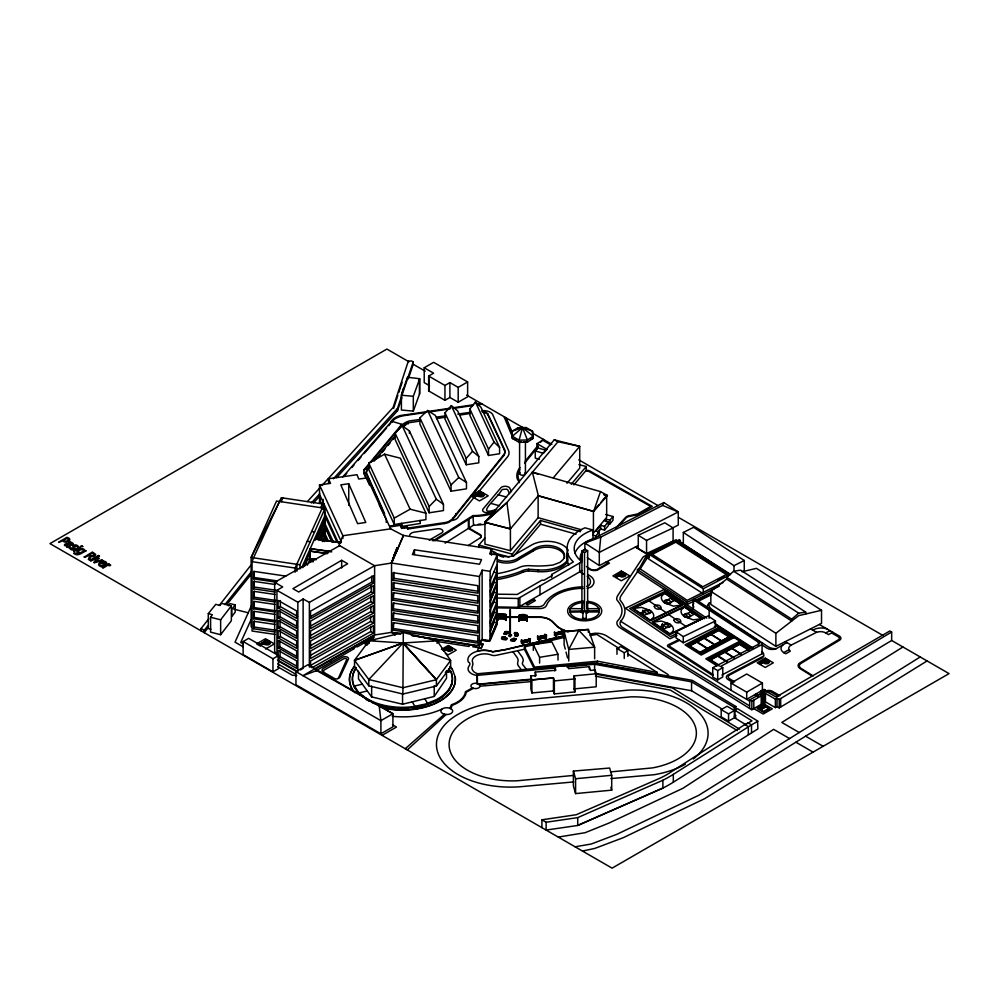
<?xml version="1.0" encoding="UTF-8"?>
<svg xmlns="http://www.w3.org/2000/svg" width="999" height="999" viewBox="0 0 999 999"><rect width="100%" height="100%" fill="white"/><g stroke="black" fill="none" stroke-linecap="round" stroke-linejoin="round"><path stroke-width="1.5" d="M567.519 560.189L567.357 552.197A58.029 33.504 0 0 1 567.857 543.394L569.043 540.496A44.505 25.699 0 0 1 584.977 527.809L592.969 530.044L592.969 538.898A36.913 21.304 0 0 0 574.937 553.259M403.309 632.517L402.909 694.043L436.401 686.013L450.624 666.857L450.624 660.464L437.112 640.809L403.309 632.517L369.068 640.784L354.52 660.239L354.52 666.633L368.818 685.826L402.909 694.043M498.351 614.36L505.756 614.522L498.376 614.11L497.814 618.593L506.043 617.956M497.702 617.906L506.081 617.682L505.931 620.404L505.731 614.497L498.364 614.273M527.11 618.181L527.135 619.368L518.831 619.03L519.043 616.67L519.293 619.08M498.526 616.258L498.538 614.572M498.713 616.271L498.726 614.572M499.163 616.283L499.175 614.622M499.363 616.296L499.375 614.635M500.024 614.622L499.999 616.321M500.474 614.635L500.449 616.333M500.649 616.346L500.661 614.647M501.098 616.358L501.111 614.66M501.286 616.371L501.311 614.672M501.748 616.383L501.76 614.685M501.935 616.395L501.948 614.697M502.385 616.408L502.397 614.722M502.572 616.42L502.597 614.722M503.034 616.433L503.046 614.747M503.221 616.445L503.034 614.772M503.683 614.772L503.671 616.458M504.333 614.797L504.32 616.483M504.507 616.495L504.52 614.81M504.957 616.508L504.97 614.822M505.157 616.52L505.169 614.835M519.655 617.232L519.655 615.571M519.842 617.245L519.855 615.584M520.304 615.559L520.292 617.257M520.504 615.571L520.491 617.257M520.941 617.282L520.954 615.584M521.128 617.282L521.141 615.596M521.578 617.307L521.59 615.609M521.778 617.32L521.79 615.621M522.227 617.332L522.24 615.634M522.415 617.345L522.427 615.646M523.064 617.37L522.877 615.659M524.163 615.721L524.338 617.444L524.363 615.721M524.8 617.432L524.812 615.746M524.987 617.444L524.999 615.746M525.437 617.457L525.449 615.771M525.636 617.469L525.649 615.809M526.086 617.482L526.098 615.796L526.273 617.494M498.314 616.907C497.802 615.721 506.768 614.747 505.694 617.607M519.468 615.784L526.86 615.971L519.468 615.784L519.505 615.072M519.468 617.657L526.848 617.507L526.81 618.581C530.844 610.651 507.892 616.957 526.848 616.071M498.139 620.092L497.914 615.709L498.139 617.407M497.877 618.731L506.093 619.055L506.143 614.622M526.823 619.742L519.005 619.705L519.055 615.272M527.21 620.029L527.285 615.384M599.5 610.439L588.686 611.001L586.326 612.337L586.251 619.455L586.251 618.456L582.742 618.431L582.742 619.43L583.029 612.325L580.669 610.963L570.092 611.126L570.192 608.578L580.894 608.741L582.492 607.817L582.492 608.816L582.941 601.573M497.689 617.882L497.727 620.079M519.293 618.481L518.843 621.053L518.843 618.356L527.21 618.806L518.868 618.606M526.635 621.353L527.085 618.793M527.06 621.378L527.247 616.995L526.635 618.668M519.48 615.396L519.455 619.455M521.928 642.107C520.279 640.971 527.41 642.232 528.571 640.696M529.42 639.959C524.338 641.77 513.399 642.832 529.97 639.285C529.495 650.686 530.881 630.744 530.069 642.632M537.962 637.674L538.736 639.098L546.153 637.325M538.149 638.161L537.787 637.399L538.149 638.161L545.866 636.363L545.466 635.751M545.841 636.326L544.667 634.415L546.241 636.663L538.361 638.448L546.066 636.45M554.595 633.691L562.824 631.493L554.595 633.691L554.969 634.265L563.111 632.429M562.961 633.428L555.544 635.202L554.77 633.778M554.969 634.265L554.595 633.503M365.784 477.659L363.936 473.514L364.036 469.705L401.798 424.325L391.72 421.253L342.694 476.998M586.875 608.816L587.15 601.635L586.875 607.817L588.486 608.741L599.25 608.616L598.801 613.636A14.835 8.566 0 0 1 587.799 619.38L580.132 619.155A14.835 8.566 0 0 1 570.179 612.799L569.867 610.564M523.526 640.734L523.439 642.182M523.651 642.195L523.726 640.746M524.15 640.646L524.063 642.095L524.325 640.609M524.662 641.957L524.75 640.509M524.925 640.459L524.625 641.895M525.437 641.77L525.486 640.259L525.224 641.758M529.433 640.809L529.507 639.36M529.607 640.771C530.569 639.597 526.997 637.212 529.62 639.285M539.772 636.85L539.685 638.299L539.947 636.813M540.284 638.161L540.372 636.713M540.459 638.111L540.546 636.663M540.884 638.011L540.958 636.563M541.058 637.974L541.146 636.525M541.47 637.874L541.558 636.425M541.658 637.824L541.733 636.375M542.12 636.226L542.045 637.674M542.245 637.687L542.332 636.238M538.186 638.011L546.291 636.326L545.079 634.29L545.641 636.875L545.916 635.389M556.593 632.954L556.505 634.402L556.768 632.916M557.105 634.265L557.33 632.717L557.28 634.215M557.779 632.667L557.692 634.115L557.954 632.629M558.379 632.529L558.266 633.915M558.466 633.94L558.553 632.492M562.462 632.979L562.549 631.53M526.71 640.047L526.598 641.433M527.047 641.383L527.135 639.947M527.31 639.897L527.197 641.283M528.234 641.096L528.471 639.56L528.421 641.058M528.708 640.047C528.583 637.924 528.896 643.356 529.095 639.472M542.757 636.138L542.632 637.524M542.844 637.549L542.932 636.101M544.13 635.814L543.856 637.3L543.943 635.864M544.455 637.162L544.917 635.714M545.054 637.012L545.104 635.514L545.916 637.487L539.085 639.123L537.887 637.537L539.085 639.123M559.565 632.255L559.452 633.641M559.665 633.653L559.752 632.205M560.352 632.067L560.227 633.453M560.676 633.403L560.764 631.967M561.276 633.266L561.326 631.768L561.413 633.166M763.648 690.996L763.648 690.546M762.649 691.37L762.237 692.157L762.374 691.32M530.019 640.609C516.146 644.954 523.613 640.234 529.695 641.433M529.87 639.472L521.565 641.52M522.777 642.944L529.695 640.584M546.291 638.686L546.416 634.889L546.291 638.686L546.066 634.977L539.21 636.613L538.698 640.509L538.823 636.713L538.698 640.509M545.829 636.838L544.83 635.389L544.605 637.062M539.06 637.275L546.116 635.177L539.21 636.663M555.531 633.915L554.27 632.242L555.894 634.827L562.812 632.891M562.912 631.643C562.549 643.281 564.148 619.917 563.111 634.79M522.477 644.442L522.989 640.559L522.864 644.355M529.682 642.719L529.795 638.985M539.085 640.409L539.36 636.875M545.904 638.786L546.016 635.039M555.506 636.613L556.056 632.717L555.894 636.525M562.724 634.889L562.837 631.156L554.82 633.129M505.906 617.819L505.931 620.404M672.764 527.872L678.271 525.062L678.271 511.938L663.848 502.559L662.612 505.419L600.761 537.125L599.3 552.41L599.3 565.534L638.398 545.491M518.968 617.707L527.272 618.031L518.943 618.031L518.843 621.053M505.519 618.693L506.118 616.433L505.831 618.518M497.914 615.709L497.714 617.382L539.747 617.32A14.398 8.317 0 0 1 552.035 621.44L557.617 626.935A34.678 20.017 0 0 0 567.619 631.743M498.039 618.606L497.914 616.108M498.151 618.269L505.531 618.568M505.519 620.391L505.544 617.807M519.005 619.705L519.318 617.869M519.268 619.78L519.043 617.082L518.943 619.168L526.948 619.48M519.043 619.442L526.635 619.667L527.247 617.407L526.948 619.88L518.943 619.567M526.635 620.067L526.885 618.169M506.006 618.393L506.081 617.682M518.831 619.03L518.906 618.331M527.135 619.368L527.21 618.656M498.351 614.81L505.719 615.097M499.825 614.647L499.812 616.308M503.683 614.797L503.871 616.47M523.513 615.721L523.501 617.419L523.713 615.734M403.171 388.786L401.411 395.204L401.411 410.027L413.311 411.113L419.705 393.556L419.705 378.733L407.405 377.235L401.411 395.204L413.311 396.291L419.705 378.733M89.673 560.289L90.734 556.406L91.721 556.543A3.284 1.898 0 0 0 93.694 556.293L95.155 555.494A2.772 1.598 0 0 0 95.617 554.37L92.42 552.022L84.203 557.13M88.449 559.59L89.485 556.043L88.412 555.419L85.14 557.317L84.203 556.768M393.594 408.391L397.864 395.342M398.813 392.445L402.147 382.292M384.603 514.647L366.146 473.164L367.07 469.505L369.056 467.132M366.146 473.164L367.07 469.505M336.588 477.647L397.465 410.851L397.465 408.491L413.224 361.9L411.6 360.964L408.329 361.101L393.107 407.48L322.04 485.464M397.465 410.851L401.898 397.739M408.291 378.821L413.224 364.26L413.224 361.9M395.117 635.114L391.546 632.355L391.546 563.049L395.342 552.16M593.581 511.525L600.486 491.608L532.355 472.077L538.361 495.704L593.581 511.525L607.404 495.442L600.486 491.608M403.484 535.439L396.103 552.572L395.192 552.435L391.546 563.099L403.484 535.439L491.52 549.05L489.66 553.883L497.165 554.845L490.147 571.303L482.142 570.167L479.433 576.51L391.546 563.024L397.04 547.727L398.126 547.889L391.546 563.024L374.613 565.721L309.365 602.385L303.122 598.988L297.852 602.222L297.852 671.54L277.547 660.002M391.546 563.024L397.04 547.727M479.695 643.631L483.004 644.143L481.268 647.876L478.733 647.477L477.41 651.023A16.184 9.341 0 0 1 492.769 651.673L505.594 649.475L564.597 635.651M275.1 634.427L252.06 631.031L252.06 561.688L253.546 557.817L281.256 497.714L324.026 504.133L324.026 509.677M326.873 553.621L310.202 551.148L310.564 550.337M490.284 580.219L496.765 565.197L496.765 572.702L490.546 587.3L490.546 579.795M490.159 591.595L494.118 582.305L494.118 579.295M496.765 582.679L490.546 597.277L490.546 589.772L496.765 575.174L496.765 582.679L494.118 582.305M490.134 601.56L494.105 592.27L494.105 589.273M496.765 592.657L490.546 607.255L490.546 599.75L496.765 585.152L496.765 592.657L494.105 592.27M489.747 611.488L496.765 595.129L496.765 602.634L490.546 617.232L490.546 609.727M411.438 635.401L479.433 645.841L482.142 639.497L482.142 570.167M489.86 622.889L494.393 612.275L494.393 609.278M496.765 612.612L490.546 627.21L490.546 619.705L496.765 605.107L496.765 612.612L494.393 612.275M490.109 631.53L494.068 622.24L494.068 619.243M496.765 622.627L490.546 637.225L490.546 629.72L496.765 615.122L496.765 622.627L494.068 622.24M482.142 639.497L490.147 640.634L497.165 624.175L497.165 554.845M489.16 641.308L496.403 624.4L489.16 641.308L481.443 640.097L480.282 642.594M433.204 640.634L433.878 639.073M414.46 549.8L412.375 554.532L479.545 564.223L481.53 559.64L414.46 549.8L414.46 554.42M276.623 582.242L253.659 578.858L254.258 571.515M275.1 591.995L253.659 588.836L254.445 581.056M275.1 601.96L253.659 598.801L254.358 591.246M275.1 611.962L253.659 608.803L254.196 601.585M275.1 621.94L253.659 618.781L254.258 611.425M275.1 631.955L253.659 628.796L254.408 621.103M299.937 568.943L299.937 564.76L325.075 508.316L276.523 501.036L251.149 557.454L251.149 626.798M301.748 567.669L325.075 515.284M302.872 567.619L309.79 552.072L309.79 559.577L307.267 565.234M314.96 540.447L324.663 518.681L324.663 526.186L318.594 539.785M304.533 566.333L307.68 559.265L307.68 554.757M317.008 539.56L323.077 525.949L323.077 521.441M309.79 562.05L310.202 548.676L330.819 551.398M319.805 539.547L324.663 528.658L324.663 536.163L322.24 541.608M321.178 539.997L323.002 535.914L323.002 531.406M323.451 541.358L324.663 538.636L324.663 541.633M281.169 501.735L282.867 497.964M251.411 605.731L235.027 642.145L243.044 646.765M320.716 507.654L322.415 503.883M324.026 504.133L295.08 568.031L295.08 572.215M250.936 619.992L240.722 642.457L243.369 643.98M449.812 708.266L451.423 704.77A28.659 16.546 0 0 0 465.447 691.758L472.44 687.911L473.439 688.311A4.645 2.685 0 0 0 480.082 686.488L478.658 683.928M450.736 708.678L452.31 705.269A29.908 17.27 0 0 0 466.246 692.22L473.439 688.311M393.156 580.194L393.156 572.689L477.834 585.676L477.834 593.181L393.156 580.194L394.006 578.334L394.006 572.34M393.156 590.172L393.156 582.667L477.834 595.666L477.834 603.171L393.156 590.172L394.031 588.249L394.031 582.242M393.156 600.149L393.156 592.644L477.834 605.644L477.834 613.149L393.156 600.149L393.918 592.482M393.156 610.576L393.156 603.071L477.834 615.634L477.834 623.139L393.156 610.576L393.906 602.934M393.156 620.104L393.156 613.049L477.834 625.611L477.834 633.104L393.156 620.104L393.893 612.849M393.156 630.119L393.156 622.614L477.834 635.614L477.834 643.119L393.156 630.119L393.856 622.589M469.78 644.78L468.993 646.465L437.375 641.52L438.161 639.76M473.464 645.366L472.777 646.778L481.268 648.101L483.004 644.143M279.558 501.486L251.149 557.454L299.937 564.76M505.107 631.93L504.195 633.728L506.705 634.153M505.382 636.75L505.069 637.362A1.573 0.912 0 0 0 506.193 638.174L506.193 637.949M507.055 633.241L507.055 633.466A2.223 1.286 0 0 1 508.591 632.592L509.39 631.405M516.246 638.536L515.472 640.072A1.498 0.862 0 0 1 513.586 640.721L511.101 640.297L511.451 639.597M513.623 638.823L513.961 638.149M518.244 634.627L517.494 636.101L515.197 635.714L515.721 634.69A1.399 0.799 0 0 0 514.81 633.641L514.722 632.529L516.87 632.667M503.558 636.925L503.071 637.799A1.498 0.874 0 0 0 503.696 638.811L506.431 639.248M504.994 634.253L505.731 632.879A1.523 0.874 0 0 1 507.504 632.28L508.803 632.492M515.496 634.902L514.935 635.963L517.245 636.326L518.069 634.815A2.173 1.249 0 0 0 516.733 633.041L514.547 632.717L514.597 633.853A1.374 0.799 0 0 1 515.496 634.902M514.885 638.661L513.686 640.234L510.976 639.959M516.233 636.163L516.97 634.802A1.648 0.949 0 0 0 516.058 633.628L514.21 633.354M763.511 691.246L763.598 691.296M481.93 411.75A5.519 3.184 0 0 1 487.987 414.198L504.395 449.163A14.798 8.541 0 0 1 503.508 455.02L452.135 519.205L448.976 521.378A11.926 6.881 0 0 1 444.592 522.627L407.679 528.121L407.043 526.698L401.648 527.497L400.299 524.475L389.685 526.048M504.395 449.163L504.395 450.062A14.798 8.541 0 0 1 503.508 455.931L452.135 520.117L448.976 522.277A11.926 6.881 0 0 1 444.592 523.538L407.679 529.033L407.043 526.698M648.526 555.357L645.854 556.718L637.437 571.79L621.241 595.392A17.757 10.252 0 0 0 620.029 599.85L621.478 601.922A38.249 22.078 0 0 1 621.191 620.666L620.666 621.303A10.714 6.181 0 0 0 622.889 627.659L749.138 705.631M640.022 569.305L646.84 558.528L649.512 557.167M358.491 671.241L358.491 678.908L371.64 696.915L402.56 704.233L434.24 696.44L446.528 678.296L446.528 670.616M208.292 613.636L215.784 604.333L219.905 605.444L221.516 603.346L231.356 605.869L231.356 620.754L220.642 634.702L210.589 632.13L210.589 617.245L212.337 614.722L208.292 613.636L208.292 628.521L210.989 629.245M588.686 611.001L587.787 612.799L586.326 613.324L586.326 612.337M436.401 686.013L436.401 679.62L450.624 660.464L403.109 642.981L369.068 640.784L369.068 643.344M235.19 604.919L231.793 609.378L231.793 616.595L235.19 612.137L235.19 604.919L230.045 603.608L228.334 605.831M220.642 634.702L220.642 619.817L231.356 605.869M201.099 630.881L201.099 628.521L208.754 618.793M219.268 605.419L250.824 565.297M469.867 408.966L475.399 401.948L480.944 407.255L499.587 447.415L499.587 453.746L488.499 455.457L469.867 415.297L469.867 408.966L488.499 449.138L488.499 455.457M488.499 449.138L494.043 442.12L475.399 401.948M207.967 627.984L204.196 632.667L204.196 630.307L207.967 625.636M224.912 604.595L251.124 572.027M226.848 604.532L251.124 574.388M525.187 461.213L537.712 445.816M540.596 442.257L543.069 439.223M524.562 463.299L538.324 446.353M543.244 440.309L543.781 439.635M474.038 497.415L458.366 516.758A8.454 4.883 0 0 1 456.73 518.718L456.093 519.13A8.454 4.883 0 0 1 451.998 520.442L451.773 519.555M478.958 491.471L507.442 456.98A16.558 9.553 0 0 0 508.541 450.512L492.519 414.223A9.678 5.594 0 0 0 482.03 410.664M368.943 464.697L364.036 470.604L364.036 469.705M370.916 462.337L402.297 424.762A18.719 10.814 0 0 1 409.19 420.966L419.805 419.468M597.877 531.755L600.549 528.546M374.038 461.188L394.967 436.238M367.07 470.417L369.056 468.032M377.035 458.529L380.02 454.97M382.018 452.597L385.002 449.026M387.987 445.467L389.985 443.094M392.969 439.523L394.967 437.15M599.1 504.507L593.431 511.263L538.124 495.791L538.124 517.669L510.414 550.674L484.952 544.155L484.952 522.39L554.245 439.835L579.72 446.353L579.72 468.119L567.007 483.254M553.309 477.809L579.72 446.353L557.979 441.745L506.918 502.572L484.952 522.39L510.414 528.908L538.124 495.904M492.245 551.098L493.681 551.673A6.056 3.496 0 0 1 495.417 552.747L495.666 553.021A13.511 7.805 0 0 0 512.2 556.118L512.2 554.133L540.534 520.454L580.531 531.68M513.424 556.406L540.534 524.2L540.534 520.454M600.998 502.26L606.668 495.504L603.683 494.667M605.669 514.473L612.999 516.533L609.914 520.179L605.906 519.055L604.495 520.716L608.391 521.815L604.557 526.361L600.674 525.274L595.754 531.118L599.125 532.055L599.125 535.789M597.727 532.517L600.674 529.008L600.674 525.274M595.829 538.461L595.829 535.963L599.125 532.055M600.674 529.008L604.557 530.094L608.391 525.549L608.391 521.815M571.253 484.265L586.263 466.508L578.933 464.647M573.888 484.877L586.263 470.242L586.263 466.508M607.242 523.164L609.914 523.926L612.999 520.279L612.999 516.533M478.908 547.552L478.908 545.054L484.79 538.149M615.696 528.246L625.449 517.569A6.993 4.033 0 0 1 627.659 516.071L637.537 513.948L650.686 506.418L589.31 471.665A4.645 2.685 0 0 0 585.639 470.979M535.277 450.924L537.899 447.927L546.116 450.312L543.493 453.321L535.277 450.924L535.277 458.141L539.385 459.34M344.73 475.586L346.778 473.264M351.885 467.457L353.921 465.134M358.017 460.489L361.076 457.005M364.136 453.521L386.613 427.972M388.648 425.649L390.696 423.326M445.017 412.787L451.311 405.656L457.617 410.839L478.796 456.481L478.796 462.812L466.196 464.76L445.017 419.118L445.017 412.787L466.196 458.429L466.196 464.76M466.196 458.429L472.502 451.298L451.311 405.656M401.873 425.187L401.373 425.736L401.373 424.837M93.756 562.287C94.343 564.697 94.78 558.316 97.939 557.579L98.901 558.503M451.148 649.874L449.712 647.939L447.028 649.487L449.712 647.352C453.896 648.888 448.551 651.111 447.028 648.913M307.417 501.523L319.955 487.762M311.401 502.947L319.792 493.731M333.441 478.758L397.465 408.491M313.499 502.997L319.792 496.078M450.611 408.141L404.495 414.947A15.934 9.203 0 0 0 396.453 416.97L395.504 417.457A15.934 9.203 0 0 0 392.482 419.792L390.621 421.828L391.72 422.165L394.293 419.343A19.568 11.301 0 0 1 396.591 417.982L397.44 417.582A19.568 11.301 0 0 1 405.382 415.459L425.387 412.525M95.604 562.087L98.901 558.141M619.355 525.262L626.361 517.669A4.633 2.672 0 0 1 629.258 516.446L638.249 514.572L652.272 506.381L590.359 471.316A6.568 3.796 0 0 0 586.263 470.242M437.112 643.368L437.112 640.809L403.109 642.981L368.818 679.52L368.818 685.826M395.092 433.116L402.247 425.836L409.403 430.906L443.456 504.27L443.456 510.576L429.145 512.799L395.092 439.423L395.092 433.116L429.145 506.493L429.145 512.799M429.145 506.493L436.301 499.213L402.247 425.836M419.905 417.807L427.622 410.464L435.339 415.422L466.471 482.505L466.471 488.823L451.036 491.208L419.905 424.125L419.905 417.807L451.036 484.89L451.036 491.208M451.036 484.89L458.753 477.534L427.622 410.464M407.255 749.899L446.166 714.497A5.869 3.384 0 0 0 451.935 712.737A5.869 3.384 0 0 0 451.323 708.99L448.863 707.966A5.869 3.384 0 0 0 443.069 708.503L442.02 709.14A63.112 36.439 0 0 1 392.257 716.308M405.244 748.738L444.418 714.21M742.095 571.715L756.48 568.344L821.528 610.289L821.528 623.351L775.886 646.365L710.838 604.42L710.838 591.346L726.66 579.108L726.66 577.21L733.666 571.228L740.659 570.167L805.706 612.112L805.706 613.998M726.66 579.108L791.72 621.053L791.72 619.155L798.713 613.174L805.706 612.112M775.886 646.365L775.886 633.291L798.713 615.634L821.528 610.289M708.016 608.566A10.202 5.894 0 0 1 709.078 603.221L709.814 602.659M486.213 521.253L484.952 522.39M510.352 609.64L510.352 635.252M104.358 564.41L105.295 563.161A1.461 0.849 0 0 0 105.057 562.512L103.209 561.975L101.548 562.787M712.299 591.845L687.25 604.495L637.437 571.79L637.437 569.617L639.26 568.319L687.2 600.337L723.126 582.405M664.647 593.294L661.688 596.066L661.35 597.827A14.311 8.267 0 0 0 664.61 602.822L673.451 606.156L681.755 605.069L664.647 593.294L633.341 608.466L650.461 620.242L681.755 605.069M650.461 620.242L653.408 617.457L653.758 615.696A14.311 8.267 0 0 0 650.486 610.701L641.645 607.38L633.341 608.466M684.34 606.98L681.393 609.765L681.056 611.513A14.311 8.267 0 0 0 684.315 616.52L693.156 619.842L701.46 618.756L684.34 606.98L653.046 622.152L670.154 633.928L701.46 618.756M670.154 633.928L673.114 631.143L673.451 629.395A14.311 8.267 0 0 0 670.192 624.387L666.97 623.151L663.898 624.5C664.06 627.434 669.367 628.458 670.829 625.986L670.192 624.387M533.141 438.374L527.397 442.17L519.105 442.332L512.35 438.436L511.813 431.356L517.907 427.834L526.261 427.622L532.517 431.243L533.141 438.374L530.481 439.298M102.86 565.809L101.736 566.458C94.068 565.596 102.435 558.641 106.094 562.137A2.46 1.424 0 0 1 106.518 563.124L104.433 565.009L100.749 562.887L99.925 563.511L99.937 564.934L102.86 566.171M468.119 545.616L480.457 537.712A3.247 1.873 0 0 0 480.182 535.239L468.394 528.434L468.394 519.58M745.391 724.487L734.889 717.969L734.889 710.239L737.549 708.716L757.904 721.166L751.51 724.862L748.239 722.976L744.817 724.562L669.28 773.126A77.959 45.005 0 0 1 659.627 778.358L576.236 814.734L541.92 819.804L541.92 827.647M541.92 819.804L546.128 822.239L577.722 817.619L662.886 780.244A118.019 68.132 0 0 0 673.314 774.362L751.51 724.862L751.51 732.579M546.128 822.239L546.128 830.069L577.722 825.461L662.886 788.074A118.019 68.132 0 0 0 673.314 782.205L757.904 728.895L757.529 720.953M432.929 540.909L472.964 515.609A38.224 22.065 0 0 0 495.304 511.438M434.727 540.846L473.563 516.308A37.999 21.941 0 0 0 492.994 513.374M445.092 543.156L473.563 525.162A37.999 21.941 0 0 0 485.564 524.125M920.216 656.967L698.776 795.291L616.883 834.302L591.221 844.03L575.074 846.79M902.946 646.99L781.817 722.452L799.262 732.517M927.084 660.938L704.72 798.638L623.301 837.674L594.767 848.426L582.479 851.061M300.487 669.929L303.122 668.306L303.122 598.988M891.657 632.017L891.657 640.484L779.195 707.916L777.035 706.668L775.386 707.617L765.459 701.872L765.459 693.406L775.386 699.138L777.035 698.189L779.195 699.437L891.657 632.017L889.859 630.981L776.098 697.04L765.446 690.896M276.935 655.019L276.935 590.322L282.717 586.937L274.65 582.342L274.65 651.673L277.447 653.983M278.109 607.916L278.109 600.411L296.666 610.963L296.666 618.468L278.109 607.916L280.344 606.605L280.344 600.599M278.109 617.894L278.109 610.389L296.666 620.941L296.666 628.446L278.109 617.894L280.032 616.77L280.032 610.764M278.109 627.872L278.109 620.367L296.666 630.918L296.666 638.423L278.109 627.872L280.045 626.735L280.045 620.741M278.109 637.849L278.109 630.344L296.666 640.896L296.666 648.401L278.109 637.849L280.319 636.563L280.319 630.556M278.109 647.827L278.109 640.322L296.666 650.873L296.666 658.378L278.109 647.827L279.832 646.828L279.832 640.821M280.07 650.699L280.07 656.705L278.109 657.841L296.666 668.393L296.666 660.888L278.109 650.337L278.109 656.343M341.658 560.302L292.894 588.686L298.701 592.007L347.64 563.748L341.658 560.302L341.658 568.006M497.44 559.577A15.172 8.754 0 0 0 518.781 557.679L532.829 549.525A17.582 10.152 0 0 1 555.594 546.765A17.582 10.152 0 0 1 563.174 559.465L559.927 562.4L553.159 564.959A63.836 36.851 0 0 1 530.357 565.709A15.372 8.879 0 0 0 517.807 568.119L516.72 568.543A80.395 46.416 0 0 1 497.077 573.701M497.44 561.313A15.172 8.754 0 0 0 518.781 559.428L532.829 551.261A17.582 10.152 0 0 1 553.034 547.814A17.582 10.152 0 0 1 564.46 558.041M58.741 542.07L66.97 537.325C74.176 539.323 65.897 544.542 62.75 540.846L58.741 542.432M63.686 540.309L66.97 538.411C71.678 540.621 64.535 541.982 63.686 540.671M69.081 542.644L70.13 541.683L73.077 543.331A2.173 1.249 0 0 1 72.952 544.268L67.882 547.352L66.995 546.84L67.882 547.352M66.995 546.84L67.657 546.828M70.23 544.967C67.87 542.332 63.561 546.141 68.519 545.966L70.23 545.329M67.657 546.465L64.623 545.504A2.273 1.311 0 0 1 64.598 544.692C66.234 541.62 76.011 545.929 69.131 542.32M69.181 548.039C69.381 545.591 74.613 551.223 73.127 547.352C70.904 544.355 78.259 543.931 78.334 546.965M78.334 546.603C77.685 547.464 72.328 543.893 74.9 547.44C75.737 550.299 69.918 550.149 69.181 547.677M80.569 547.552C74.088 552.996 69.356 551.96 79.67 547.027L80.569 547.914M80.644 546.765L81.718 545.779L82.742 546.728M80.644 546.403L82.742 546.366M73.776 553.508C74.863 551.56 78.197 555.631 79.72 553.596M80.569 552.747L83.966 550.786C81.856 547.24 75.05 552.697 80.569 553.109M85.964 551.023C83.229 551.76 77.36 557.517 73.776 553.146M89.323 554.895L92.42 553.109C97.215 555.132 90.11 556.693 89.323 555.257M97.253 557.18C90.759 562.624 86.026 561.6 96.354 556.668L97.253 557.542M97.328 556.393L98.401 555.407L99.425 556.356M424.213 367.769L433.653 362.312L467.632 381.93L467.632 396.79L458.191 402.235L449.9 397.452L444.955 400.312L428.658 390.909L428.658 376.049L433.616 373.189L424.213 367.769L424.213 382.617L429.582 385.726M97.328 556.031L99.425 555.993M108.504 565.097C112.175 564.11 110.764 566.745 107.63 565.234C99.987 570.779 101.536 566.158 108.529 563.686L109.415 564.572M108.504 564.735L109.415 564.21M428.658 376.049L444.955 385.452L449.9 382.592L458.191 387.387L467.632 381.93M536.975 449.4L536.975 443.618L542.794 440.259L550.574 444.755M473.663 495.966L480.981 491.733L473.663 496.603L477.36 494.942C479.133 497.739 487.25 495.629 482.817 492.794M478.196 494.468L481.118 492.782C485.676 494.455 479.857 496.865 478.196 494.468L478.196 495.104C479.857 497.502 485.676 495.092 481.118 493.419L478.196 495.104M473.663 496.603L474.637 497.165L477.36 495.579C479.021 497.265 484.577 497.702 484.103 494.468M243.132 641.533L248.664 638.336L278.484 655.556L278.484 668.668L272.952 671.865L243.132 654.645L243.132 641.533L272.952 658.753L278.484 655.556M429.195 540.159L441.908 532.817A4.358 2.51 0 0 0 442.207 529.882A4.358 2.51 0 0 0 437.462 528.783L414.385 532.13A6.206 3.584 0 0 0 409.74 535.152M259.64 644.655L267.058 639.735L260.876 643.943M259.64 644.018L260.627 644.58L263.399 642.981C265.185 645.816 273.414 643.681 268.931 640.809M264.236 642.494L267.208 640.784C271.815 642.482 265.921 644.929 264.236 642.494L266.446 644.155M270.23 642.494C270.717 645.779 265.085 645.329 263.399 643.631L260.627 645.229L260.627 644.58M264.236 643.144L267.208 641.433L269.081 643.081L267.357 644.168M265.509 649.025L274.4 643.893L265.509 638.761L256.606 643.893L260.427 646.091M295.954 671.628L308.004 664.685L392.919 713.723L392.919 726.822L380.894 733.778L295.954 684.74L295.954 671.628L380.894 720.666L392.919 713.723L316.745 670.591L314.972 668.718L302.947 675.674L316.745 670.591M314.498 669.517L374.613 634.977L391.546 632.355L400.724 633.766L391.546 632.355M353.384 648.189L356.543 646.378M315.534 671.003L354.22 648.676L352.485 647.664M367.083 644.168L369.355 642.257M581.918 551.011L585.052 549.2L587.649 550.699L587.649 609.852L584.515 611.663L581.918 610.164L581.918 551.011L584.515 552.509L587.649 550.699M551.66 577.447L551.66 574.5L573.389 561.95A44.505 25.699 0 0 1 567.519 553.071L567.519 561.925A44.505 25.699 0 0 0 568.831 565.022M496.678 598.039L518.231 598.476L581.98 561.675A36.913 21.304 0 0 1 592.969 530.044M441.446 649.387L448.176 645.516L456.243 650.174L448.176 654.832L445.479 653.271M444.205 650.087L449.587 646.39L442.857 650.274L443.756 650.799L446.266 649.35C447.889 651.91 455.344 649.974 451.273 647.377M581.98 570.529L518.231 607.342L496.678 606.893M451.273 647.951C455.344 650.561 447.889 652.497 446.266 649.937L443.756 650.799M508.803 635.302L510.289 634.44L511.563 635.177L510.077 636.675L508.803 635.302L510.077 636.038L511.563 635.177M508.803 635.938L510.289 635.077M615.796 576.036L622.814 571.977L615.796 576.648L619.343 575.062C621.041 577.747 628.833 575.711 624.575 573.001M679.308 539.66L678.633 541.296L679.308 539.66L680.232 541.508M620.142 574.6L622.939 572.989C627.322 574.587 621.74 576.91 620.142 574.6L620.142 575.212C621.74 577.522 627.322 575.199 622.939 573.588L620.142 575.212M615.796 576.648L616.72 577.185L619.343 575.674C622.527 579.333 629.782 574.45 622.814 572.589M382.068 735.364L396.478 727.047L392.482 724.75M642.669 610.514L643.893 610.926L643.593 611.75L642.669 610.514L643.593 611.101L643.294 613.998M642.669 611.176L642.981 610.339M671.64 596.253L672.864 596.653L672.564 597.489L671.64 596.253L672.564 597.489M671.64 596.903L671.94 596.078M616.995 654.295L616.995 648.551L620.616 646.465L627.872 650.661L627.872 656.393M662.175 624.288L663.398 624.7L663.099 625.524L662.175 624.288L663.099 624.875L662.799 627.759M662.175 624.949L662.474 624.113M691.108 609.914L692.332 610.327L692.032 611.151L691.108 609.914L692.032 610.501L691.733 613.386M691.108 610.576L691.408 609.74M616.995 648.551L624.25 652.747L627.872 650.661M733.853 637.687L701.236 655.057L685.002 644.855L718.094 627.734L733.853 637.687L732.916 638.186M712.737 667.707L717.719 670.591L722.776 667.669L722.776 676.972L717.719 679.894L712.737 677.022L712.737 667.707L758.853 644.08A2.822 1.623 0 0 0 758.453 642.232L693.281 599.75L694.929 598.938L761.663 643.194A2.235 1.286 0 0 1 762.062 644.517L762.062 653.821L721.915 674.999M786.875 642.594L776.285 648.651A6.968 4.021 0 0 1 767.057 648.251L761.85 644.805M759.939 662.924L766.67 659.04L759.939 663.511L763.336 661.987C764.959 664.547 772.427 662.612 768.356 660.014M764.098 661.55L766.795 660.002C770.978 661.538 765.634 663.761 764.098 661.55L764.098 662.137C765.634 664.335 770.978 662.112 766.795 660.576L764.098 662.137M759.939 663.511L760.838 664.023L763.336 662.574C766.395 666.083 773.338 661.4 766.67 659.627M730.968 683.066L746.69 673.988L762.412 683.066L762.412 690.284L746.69 699.362L746.69 692.145L730.968 683.066L730.968 690.284L749.375 700.911M832.716 632.217L828.546 634.627L825.686 632.916A7.168 4.146 0 0 0 816.583 632.317L791.208 645.092A7.83 4.52 0 0 0 790.334 651.148L785.813 653.758L783.666 652.634A11.139 6.431 0 0 1 783.004 644.817M746.69 692.145L762.412 683.066M721.203 709.64L727.047 706.268L734.39 710.514L728.558 713.885L721.203 709.64L721.203 716.87L728.558 721.116L734.39 717.744L734.29 707.467L691.558 681.842L594.592 664.273L566.833 666.895M761.213 690.759L762.774 690.759L762.774 708.566L761.987 709.015L761.213 708.566L761.213 690.759L762.774 690.759M763.848 690.159L762.299 690.159L763.848 690.159L763.848 707.954L762.299 707.954M764.872 689.597L764.085 690.047L764.085 707.829L764.872 707.379L764.872 689.597L763.311 689.597L764.36 690.209M734.29 707.467L735.901 706.53L692.344 680.369L595.104 662.999L476.773 673.826L477.385 684.265L531.356 679.145M764.36 690.933L764.235 690.159M761.575 704.12L751.847 709.74L749.662 708.478L749.662 699.999L761.5 693.169M759.914 694.317L758.229 695.292L755.993 693.993M749.662 699.999L751.847 701.273L761.575 695.654M735.901 715.421L734.29 716.358L735.976 717.332L734.889 717.969M764.26 705.306L769.23 708.815L763.498 712.125L757.279 708.541L761.875 705.257M758.428 707.879L761.875 705.881M761.213 708.566L762.774 708.566M757.279 707.904L763.498 711.488L769.23 708.179M747.202 723.576L751.96 720.828L734.889 710.239M368.756 463.099L384.578 454.183L400.399 458.204L425.936 513.211L425.936 519.617L394.28 524.512L368.756 469.505L368.756 463.099L394.28 518.106L394.28 524.512M274.65 582.342L339.66 545.629L374.613 565.721L374.613 634.977L314.797 668.643M394.28 518.106L410.102 509.203L425.936 513.211M310.402 655.369L370.592 621.478L373.426 623.151L310.552 658.553L310.552 651.048L373.426 615.646L373.426 623.151M310.502 665.434L370.704 631.555L373.426 633.166L311.888 667.807M512.2 556.118L530.407 545.729A22.153 12.787 0 0 1 566.258 547.652L568.019 549.85M310.127 616.833L371.665 582.192L373.426 583.241L310.552 618.631L310.552 611.126L373.426 575.736L373.426 583.241M309.665 626.535L371.203 591.895L373.426 593.219L310.552 628.608L310.552 621.103L373.426 585.714L373.426 593.219M310.602 635.526L370.791 601.635L373.426 603.196L310.552 638.586L310.552 631.081L373.426 595.691L373.426 603.196M310.639 645.529L370.841 611.638L373.426 613.174L310.552 648.576L310.552 641.071L373.426 605.669L373.426 613.174M783.666 652.634L789.035 649.675M763.598 656.081L728.134 674.824A5.557 3.209 0 0 0 727.934 679.457L733.116 682.754M762.062 644.517L720.579 666.395L722.776 667.669M648.751 554.058L676.123 539.735L730.606 574.437L703.284 588.736L648.751 554.058L648.751 559.078L703.284 593.756M651.523 553.921L675.774 541.296L727.097 574.15L702.846 586.775L651.523 553.921L651.523 554.795L675.774 542.182L727.097 575.037M717.669 579.944L724.4 576.435M663.848 502.559L584.877 543.031L584.877 550.324M825.686 632.916L830.057 630.681M645.854 556.718L646.84 557.28L649.512 555.919M677.559 541.633L680.232 540.272M637.437 569.617L687.25 602.322L719.255 586.163M696.453 600.861L711.713 593.144M728.808 573.851L683.341 544.055L683.341 532.455L693.606 527.31L744.267 560.501L744.267 572.102M683.341 544.055L679.308 540.909M683.341 532.455L734.003 565.659L744.267 560.501M697.602 601.598L711.126 594.83M442.457 708.878L442.008 709.103A5.869 3.384 0 0 0 443.331 713.873L446.166 714.497M675.936 631.63L708.104 615.933L715.434 620.941L715.434 627.097L683.266 642.794L675.936 637.787L675.936 631.63L683.266 636.638L683.266 642.794M683.266 636.638L715.434 620.941M678.696 639.672L668.356 644.717A2.473 1.424 0 0 0 668.693 647.04L711.725 674.962A3.397 1.961 0 0 0 712.911 675.461M679.62 640.309L670.167 644.917A2.073 1.199 0 0 0 670.416 646.852L712.175 673.963A2.96 1.711 0 0 0 712.886 674.3M718.943 628.271L720.142 629.033M640.209 613.186L646.178 610.289L649.662 612.687L643.693 615.584M671.415 597.951L665.434 600.849L668.918 603.246L674.887 600.349M691.108 611.638L685.139 614.535L688.623 616.932L694.592 614.035M659.914 626.873L665.883 623.975L669.367 626.373L663.386 629.27M677.247 633.316L670.491 636.588L629.657 608.503L664.797 591.47L704.357 618.693M676.947 635.414L669.942 638.811L625.486 608.229L664.298 589.422L706.73 618.156M638.274 548.414L638.274 535.277L664.81 522.814L673.089 527.934L673.089 541.071L646.553 553.533L635.651 546.903M638.274 535.277L646.553 540.397L673.089 527.934M497.852 579.457A80.095 46.241 0 0 0 520.292 573.314L522.664 572.29A11.913 6.881 0 0 1 528.558 570.978L538.324 571.64A28.184 16.271 0 0 0 566.183 563.486L567.432 562.037L567.432 560.302L566.183 561.738A28.184 16.271 0 0 1 538.324 569.905L528.558 569.23A11.913 6.881 0 0 0 522.664 570.554L520.292 571.565A80.095 46.241 0 0 1 497.852 577.722M672.265 597.302L672.265 599.725M671.915 599.5L672.614 599.575M642.944 613.773L643.643 613.848M691.383 613.174L692.082 613.249M662.449 627.547L663.149 627.622M84.803 550.661L85.964 550.661M600.761 537.125L584.877 543.031L599.3 552.41L678.271 511.938L662.612 505.419M354.52 660.327L403.109 642.981L436.401 679.707L402.909 687.737L368.818 679.52L354.52 660.327L403.109 642.981M653.046 622.152L661.35 621.066L669.567 623.925M74.013 549.637L70.954 549.625M95.604 561.725L101.798 559.802L102.735 560.701M94.555 562.749L102.735 560.339M362.325 684.14L354.458 686.063L354.458 687.187M367.282 690.933L359.378 692.881L359.378 693.993M537.986 636.525L537.45 636.138L538.723 637.812L546.316 635.988L545.829 635.339M562.749 632.192L561.475 630.519L562.012 630.906M562.037 633.304L562.187 631.156L561.65 633.403M529.895 639.11L521.79 640.971M539.06 637.1L546.091 635.539M554.82 633.329L562.849 631.143M539.235 637.374L545.666 635.876M528.159 640.297L521.678 641.87L522.514 643.044L529.932 641.258M554.77 633.965L562.487 631.98M521.94 641.92L528.371 640.421M554.707 634.04L563.136 632.105L561.9 630.406L562.187 631.156M555.382 634.815C564.822 630.369 566.458 634.065 554.994 634.115M522.34 642.444L529.77 640.721M555.207 634.602L563.061 632.779M521.403 642.956L521.765 640.471L521.79 642.869M537.624 639.01L537.599 636.625L538.698 638.136M538.761 638.748L546.178 636.975L545.317 635.764M554.445 635.127L554.807 632.629L554.832 635.027M533.978 668.219L524.45 649.263L524.45 646.94L564.81 637.262M477.847 673.751A9.753 5.632 0 0 1 473.563 671.44A12.438 7.18 0 0 1 472.564 665.696A15.372 8.879 0 0 0 472.552 662.15A11.551 6.668 0 0 1 472.34 660.314L472.627 659.228A11.551 6.668 0 0 1 473.239 658.179A12.325 7.118 0 0 1 490.521 654.732A5.457 3.147 0 0 0 495.954 655.369L524.45 649.263M476.461 675.436A12.038 6.956 0 0 1 468.718 666.508L469.717 664.872A4.52 2.61 0 0 0 468.331 661.987A16.184 9.341 0 0 1 474.625 652.16A16.184 9.341 0 0 1 492.769 651.897L505.594 649.7L564.597 635.876M450.661 672.352L450.661 671.266L445.479 672.439L450.661 671.266L451.186 672.077A50 28.871 0 0 1 436.376 699.65L425.711 703.995L413.461 706.605A50 28.871 0 0 1 365.709 698.051L358.179 691.87L353.658 684.802A50 28.871 0 0 1 356.131 667.507M413.461 707.717L425.711 705.107M496.665 509.353C473.101 517.382 498.026 497.365 501.573 490.309A4.183 2.41 0 0 1 502.872 489.41L506.505 489.185A2.847 1.648 0 0 1 507.742 489.922L509.652 493.681M495.591 511.001L488.861 512.412A4.358 2.522 0 0 1 483.878 511.925A4.358 2.522 0 0 1 483.041 509.04L500.874 487.787A4.883 2.822 0 0 1 503.533 486.438L504.408 486.313A4.883 2.822 0 0 1 509.627 487.912L511.513 491.708M558.004 654.283L551.898 641.945L533.316 644.605L539.61 657.317L558.004 654.283L558.004 660.064M558.279 837.087L585.189 832.679L609.053 823.026L682.916 788.298L773.638 729.357L789.585 738.573M401.436 523.289L402.772 526.298L420.329 523.464L419.98 520.417M419.543 421.141L408.753 422.764A10.39 5.994 0 0 0 403.933 425.549L403.933 426.461A10.39 5.994 0 0 1 405.169 425.324M436.501 418.581L445.754 417.182M459.627 415.097L470.417 413.461M389.685 526.96L400.299 525.374L401.648 528.409L407.043 527.609M453.696 407.679L473.676 404.732M476.748 404.283L481.368 403.596M590.434 633.928L594.88 633.279A13.749 7.942 0 0 1 606.368 635.801L667.582 674.238A3.159 1.823 0 0 1 667.494 676.76M428.459 412.063L450 408.903M454.62 408.216L473.076 405.507M477.697 404.832L482.317 404.145M348.738 483.728L340.809 484.877L357.592 523.651L365.784 522.452L348.738 483.728L348.738 505.294M403.484 535.514L390.659 528.846L342.869 535.739L338.636 546.078L339.66 545.629M328.534 483.379L328.534 478.758L357.043 474.7L358.716 479.033L367.083 477.959L390.659 528.846M319.518 503.421L319.518 484.94L330.507 483.366L328.534 478.758M436.501 417.107L445.604 415.821M457.754 414.098L469.892 412.387M554.807 670.941L554.807 666.608L567.607 665.359L568.568 668.656L589.335 666.645L590.434 670.429L595.104 669.979L596.203 673.763L596.203 686.775L574.05 688.923L574.05 675.911L596.203 673.763M553.471 690.933L531.893 692.931L531.893 679.907L553.471 677.909L554.345 680.906L574.924 678.908L574.924 691.932L554.345 693.918L553.471 690.933L553.471 677.909L531.893 679.907L530.869 675.961L536.163 675.499L535.252 672.065L555.869 670.254L554.807 666.608M573.414 775.436L517.632 780.743A63.012 36.376 0 0 1 449.9 750.349A63.012 36.376 0 0 1 497.452 709.128L630.881 696.865A63.037 36.389 0 0 1 695.429 726.947A63.037 36.389 0 0 1 652.459 767.906L610.614 771.89M573.389 771.078L575.586 778.733L611.713 775.286L611.713 790.147L575.586 793.593L573.389 785.926L573.389 771.078L609.64 768.044L611.713 775.286M649.562 673.338L657.23 674.775L657.23 672.439L597.439 661.201L534.59 667.12L524.45 646.94M551.46 667.869L554.52 667.582M572.914 665.846L575.973 665.546M583.641 664.834L586.713 664.535M594.368 663.823L597.439 663.523L635.764 670.741M476.773 673.826L477.385 675.361L554.495 668.056M479.308 684.377L531.555 679.62M480.119 686.201L530.869 681.605M573.751 781.93L522.727 786.513A73.914 42.67 0 0 1 437.5 751.573A73.914 42.67 0 0 1 498.002 702.372L628.658 690.084A74.85 43.219 0 0 1 699.038 712.624A74.85 43.219 0 0 1 693.331 758.978M610.851 778.596L654.145 774.712A74.85 43.219 0 0 0 685.326 764.247M521.378 442.157L519.105 442.332L519.105 440.159L522.502 427.572L532.517 431.243L532.517 433.416M582.941 602.559L581.58 602.634A14.835 8.566 0 0 0 570.566 608.366L570.192 609.577L570.192 608.578M517.907 427.834L526.261 427.622M583.029 612.325L583.029 613.324L580.669 611.962L570.092 612.125L570.092 611.126M588.686 612L599.338 611.937L599.338 610.951M498.501 616.833L539.747 617.095A14.398 8.317 0 0 1 552.035 621.216L557.617 626.71A34.678 20.017 0 0 0 568.781 631.868M497.027 594.18L517.182 594.455L541.995 580.119L543.968 580.269L551.997 575.636L551.66 574.5M496.978 607.854L539.16 608.566A6.893 3.984 0 0 0 546.465 605.556L547.29 603.646A37.937 21.903 0 0 1 578.933 588.473L582.317 588.361A10.789 6.231 0 0 0 583.116 588.423M523.726 442.095L527.397 442.17L527.397 439.997L522.502 427.572L511.813 431.356L512.35 438.436L516.708 439.985M79.72 553.234C72.153 552.759 82.692 545.629 84.803 550.299M497.852 616.733L506.118 617.532L497.814 617.057M497.852 616.907L506.156 617.245M518.943 617.994L527.21 618.806M497.752 617.594L506.081 617.844M497.714 617.757L506.043 618.119M527.172 619.093L518.818 618.781M296.778 675.524L292.42 675.274L277.734 666.795M587.15 602.634L589.248 602.847A14.835 8.566 0 0 1 599.188 609.203M341.383 542.42L314.548 538.923L340.709 542.807M310.202 551.148L327.872 553.483M310.202 558.653L316.383 559.465M313.299 561.538L310.202 561.126L313.224 561.588M493.681 572.252L496.765 572.702M493.718 602.197L496.765 602.634M252.06 561.688L295.08 568.031M285.814 576.098L253.659 571.353L253.659 578.858M254.258 577.522L277.223 580.906M275.1 584.49L253.659 581.343L253.659 588.836M254.445 587.062L275.886 590.222M393.906 608.928L478.583 621.49M275.1 594.48L253.659 591.321L253.659 598.801M254.358 597.24L275.786 600.399M275.1 604.457L253.659 601.298L253.659 608.803M254.196 607.592L275.624 610.751M275.1 614.435L253.659 611.276L253.659 618.781M254.258 617.432L275.699 620.579M275.1 624.45L253.659 621.291L253.659 628.796M254.408 627.097L275.849 630.257M323.077 525.949L324.663 526.186M323.002 535.914L324.663 536.163M307.255 541.271L310.202 541.708M310.202 548.676L331.743 551.885M307.68 559.265L309.79 559.577M321.903 508.828L324.663 509.24M311.663 531.518L314.548 531.943M310.277 558.666L316.296 559.565M394.006 578.334L478.683 591.333M394.031 588.249L478.721 601.248M393.918 598.488L478.596 611.475M393.893 618.493L478.571 631.493M393.856 628.596L478.533 641.583M489.16 641.083L481.443 640.097M483.004 644.367L479.695 643.843L476.66 645.878L412.712 635.714M504.283 638.386L506.98 638.848L507.23 638.124M596.066 674.175L672.277 687.899L739.535 729.17M596.116 673.438L691.558 690.746L722.265 709.153M595.454 676.186L670.366 690.109L737.387 730.619M638.836 671.316L646.503 672.752M477.659 683.541L476.511 683.304A4.645 2.685 0 0 0 471.403 684.702A4.645 2.685 0 0 0 472.44 687.911M510.177 635.277L510.202 609.527M100.574 566.558L101.736 566.458M449.026 650.399L447.028 649.487M233.666 609.128L248.252 612.774M510.414 528.908L484.94 522.215L506.918 502.572L510.414 528.908L510.414 550.674M210.589 617.245L220.642 619.817M498.064 494.767L506.618 497.102M491.146 503.471L499.6 505.781M478.908 545.054L512.2 554.133M493.344 552.734L509.053 557.005M538.124 517.669L581.48 529.795M592.969 535.164L595.829 535.963M540.534 524.2L576.086 534.165M604.42 494.592L607.404 495.442M532.355 472.077L538.024 474.238M665.259 603.309L668.718 604.058L670.903 602.722C670.741 599.787 665.434 598.763 663.973 601.236L664.61 602.822M684.964 616.995L688.423 617.744L690.609 616.408C690.446 613.473 685.139 612.449 683.678 614.922L684.315 616.52M649.85 610.227L646.378 609.477L644.193 610.801C644.355 613.748 649.662 614.772 651.123 612.3L650.486 610.701M554.245 439.835L557.979 441.745M276.935 590.322L297.852 602.222M280.344 606.605L297.565 616.408M280.032 616.77L297.252 626.573M280.045 626.735L297.265 636.538M280.319 636.563L297.552 646.353M279.832 646.828L297.065 656.618M280.07 656.705L297.29 666.495M409.003 361.825L386.913 349.063L49.95 543.606L612.087 868.156L949.05 673.613L891.657 640.484M413.224 364.26L425.249 371.203M466.67 395.117L523.513 427.934M532.529 433.141L551.86 444.305M578.796 459.852L658.241 505.719M678.446 517.382L883.128 635.564M536.975 443.618L547.215 449.525M819.317 624.475L839.41 636.076A5.232 3.022 0 0 1 839.734 640.147L800.736 663.536A6.518 3.759 0 0 0 801.285 668.556L813.124 675.886M831.53 632.904L838.211 636.763A3.871 2.235 0 0 1 838.723 639.56L799 663.473A8.017 4.633 0 0 0 800.611 668.943L812.449 676.273M810.501 628.908L816.583 632.317M649.05 554.982L646.553 553.533L646.553 540.397M645.854 557.954L646.84 558.528L646.84 557.28M785.239 641.645L791.208 645.092M606.88 561.65L609.477 563.149L597.127 570.279A7.143 4.121 0 0 1 590.259 569.767L588.036 568.319M605.669 562.275L607.542 563.361L596.391 569.792A5.345 3.084 0 0 1 590.122 568.968L588.286 567.719A25.375 14.648 0 0 1 586.475 566.458M480.981 492.37L483.816 494.13M583.541 574.075L579.682 571.853L579.682 562.999M779.894 695.641L772.002 691.083A5.132 2.96 0 0 0 765.147 691.296M778.683 696.428L770.878 691.932A3.372 1.948 0 0 0 766.595 691.857M754.557 694.829L757.991 696.803M764.223 704.145L772.302 708.803L763.248 714.023L753.795 708.616L753.795 700.149M764.26 705.943L769.23 708.815M764.085 706.93L764.872 707.379M805.594 736.176L823.139 746.315M795.866 742.195L813.061 752.122M744.817 724.562L748.313 726.585L748.313 734.427M519.792 608.241L518.231 607.342L518.231 598.476M372.777 636.038L374.438 637L357.367 646.852L355.644 645.854M374.812 640.084L372.477 638.736L364.285 643.468L367.182 645.129M367.083 643.568L367.994 644.093M329.732 660.714L331.543 661.763M267.058 640.371L269.505 641.82M278.384 661.051L296.965 671.778M277.784 663.86L294.992 673.788M101.548 562.425L104.358 564.048M73.501 550.599L74.401 551.111M88.449 559.228L89.673 559.927M90.185 560.227L91.071 560.739M102.36 567.257L103.247 567.769M201.099 628.521L204.196 630.307M635.339 547.065L647.477 554.47L643.131 556.992L617.807 595.429A16.533 9.54 0 0 0 616.795 599.687L618.319 601.735A36.301 20.967 0 0 1 618.393 619.967L617.22 621.378A11.976 6.918 0 0 0 620.054 627.772L749.662 708.478M733.878 657.829L724.912 652.247L718.094 655.893L727.06 661.475M726.61 661.725L717.632 656.131L710.639 659.877L718.331 664.672M620.666 621.303L730.968 690.284M748.463 650.037L739.51 644.43L732.155 648.376L741.108 653.983M717.057 665.871L705.806 658.816L738.91 641.695L749.675 648.501M619.08 648.438L596.715 634.365A25.874 14.935 0 0 1 590.147 635.401M628.284 654.233L657.23 672.439M671.94 596.728L672.864 597.315M691.408 610.401L692.332 610.976M642.981 611.001L643.893 611.575M662.474 624.775L663.398 625.349M749.774 650.099L738.748 643.106L708.366 659.103L719.367 666.071M740.846 654.108L731.967 648.463L725.299 652.035L734.19 657.667M734.59 681.917L729.42 678.621A4.558 2.635 0 0 1 729.695 674.924L762.524 657.754A10.265 5.932 0 0 0 761.987 651.523M654.095 556.443L657.941 558.903M661.788 561.376L665.646 563.836M668.206 565.484L670.779 567.12M675.911 570.404L679.757 572.877M690.022 579.445L693.868 581.918M697.714 584.378L701.573 586.838M714.36 623.151L753.271 648.201M458.753 477.534L466.471 482.505M733.666 571.228L798.713 613.174M726.66 577.21L791.72 619.155M710.838 591.346L775.886 633.291M587.287 557.717L599.3 565.534M751.148 648.588L715.908 625.624L716.708 625.162L751.523 647.926M588.473 574.85L590.322 576.086A15.122 8.729 0 0 1 591.271 586.825A10.789 6.231 0 0 1 587.1 588.186M714.397 626.398L715.434 627.097M648.988 600.874L666.108 612.649M668.693 614.56L685.814 626.348M436.301 499.213L443.456 504.27M364.66 697.976L358.179 692.694L353.658 685.626A50 28.871 0 0 1 356.131 668.319M358.179 693.006L362.55 696.578M472.502 451.298L478.796 456.481M494.043 442.12L499.587 447.415M436.401 679.62L402.947 643.044L429.245 672.04M450.162 666.57L452.247 668.893L455.194 677.01A52.947 30.569 0 0 1 382.679 707.929M450.162 666.882L452.247 669.205M472.964 515.609L473.563 525.162M521.116 669.455L518.918 666.545A11.264 6.506 0 0 1 517.682 662.787L518.106 660.589A15.747 9.091 0 0 0 516.883 657.167L512.912 651.685M526.898 670.042L523.701 665.771A7.555 4.358 0 0 1 522.602 662.337L523.289 660.626A22.615 13.049 0 0 0 521.59 656.256L517.719 650.886M555.919 633.828L554.657 632.155L555.894 634.153M539.11 637.724L537.874 636.026L537.774 639.223M522.889 641.658L521.653 639.959L522.864 641.995M522.502 641.758L521.228 640.072L522.864 642.657M424.825 698.751L428.009 704.17L436.376 700.761A50 28.871 0 0 0 450.174 688.124M412.237 701.847L415.434 707.292M561.55 630.893L562.724 632.529M561.925 631.917L562.787 633.254M561.925 632.317L562.637 633.478M554.707 633.641L555.894 634.827M544.842 637.287L544.992 635.139M521.678 641.47L522.777 642.544M448.938 668.868L450.661 671.266M448.938 669.642L451.186 672.864A50 28.871 0 0 1 436.376 700.436L425.711 704.794L413.461 707.404A50 28.871 0 0 1 365.709 698.838M353.658 685.938L357.43 691.845M555.981 634.527L555.819 635.114M519.405 482.654L517.282 478.933A33.317 19.231 0 0 1 519.98 467.619M519.13 480.244L518.931 479.895A32.205 18.594 0 0 1 519.717 469.542M562.012 633.029L562.1 631.58L561.838 633.066M560.938 631.917L560.826 633.304M560.164 632.105L560.052 633.491M545.317 635.526L545.204 636.912M543.406 637.35L543.531 635.963L543.231 637.387M527.909 639.76L527.822 641.196L527.722 639.797M526.535 640.084L526.423 641.47M562.724 631.493L562.612 632.879M559.04 633.741L559.115 632.292L558.853 633.778M526.111 640.172L525.998 641.57M525.936 640.222L525.824 641.608M379.245 504.87L386.251 519.33L386.251 522.377M487.075 413.961A5.519 3.184 0 0 1 487.987 415.109L504.395 450.062M384.578 454.183L410.102 509.203M319.518 484.94L342.869 535.676L342.869 538.498M341.159 541.396L319.942 495.279L319.942 502.784L323.152 502.285L323.152 499.288M324.438 512.562L338.586 543.294M324.438 515.034L336.775 541.583M324.438 522.539L333.441 542.095M324.438 525.012L332.155 541.77M324.75 526.485L331.83 541.858M324.438 532.517L328.296 540.896M324.438 535.089L327.01 540.721M324.712 536.513L326.648 540.746M366.146 472.252L384.603 513.736M369.468 485.052L363.936 472.614L363.936 473.514M505.344 417.445L511.838 433.116M504.058 416.695L510.939 433.354A7.592 4.383 0 0 0 513.274 435.864M506.293 417.994L511.988 431.955M574.05 675.911L574.924 678.908M574.05 688.923L574.924 691.932M610.889 787.249L611.713 790.147M531.893 692.931L530.869 688.985L530.869 675.961M565.272 649.113L564.11 644.642L564.11 631.555L588.349 629.457L594.63 647.19L594.63 658.816M566.046 652.085L567.582 658.041M567.507 560.102L567.357 559.303A58.029 33.504 0 0 1 567.857 550.499M510.214 527.397L510.402 528.733M379.308 706.705L380.894 720.666L380.894 733.778M526.61 619.093L526.723 619.867M519.255 618.743L519.268 621.066M780.681 698.588L780.681 707.055M779.195 699.437L779.195 707.916M777.035 698.189L777.035 706.668M775.386 699.138L775.386 707.617M763.498 711.488L763.498 712.125M763.074 690.609L763.074 708.403M761.987 691.208L761.987 709.015M758.453 642.232L758.453 645.342M751.847 701.273L751.847 709.74M735.901 706.53L735.901 709.49M734.003 565.659L734.003 571.453M728.558 713.885L728.558 721.116M717.719 670.591L717.719 679.894M709.165 610.501L709.165 618.256M703.284 588.736L703.284 592.507M693.281 599.75L693.281 609.053M691.558 681.842L691.558 690.746M687.25 602.322L687.25 604.495M675.774 541.296L675.774 542.182M673.314 774.362L673.314 782.205M662.886 780.244L662.886 788.074L577.722 825.461L577.722 817.619M624.25 652.747L624.25 658.491M609.914 520.179L609.914 523.926M606.668 495.504L606.668 517.382L593.431 533.141L593.431 511.263M605.906 519.055L605.906 521.553M604.557 526.361L604.557 530.094M599.25 608.616L599.25 609.615M597.439 661.201L597.439 663.523M595.104 669.979L595.104 672.864M594.592 664.273L594.592 670.204M589.335 666.645L589.335 669.542M588.349 632.367L588.349 629.457L564.11 631.555L568.743 649.425L568.743 661.051M584.515 552.509L584.515 611.663M580.669 610.963L580.669 611.962M575.586 778.733L575.586 793.593M567.17 560.601L567.17 562.35M554.969 635.239L554.969 632.879L554.582 635.327M554.345 680.906L554.345 693.918M539.997 585.913L539.997 594.767M539.61 657.317L539.61 663.099M538.324 569.905L538.324 571.64M535.252 672.065L535.252 676.398M533.316 644.605L533.316 650.386M532.829 549.525L532.829 551.261M528.558 569.23L528.558 570.978M525.424 441.895L525.424 473.563M522.664 570.554L522.664 572.29M521.94 643.069L521.94 640.709L521.553 643.169M519.88 597.527L519.88 606.381L538.224 606.743A6.568 3.784 0 0 0 544.355 604.083A42.745 24.688 0 0 1 582.879 586.788M519.592 441.895L519.592 473.563M518.781 557.679L518.781 559.428M516.495 635.714L517.17 634.615A1.661 0.962 0 0 0 516.221 633.453M510.077 636.038L510.077 636.675M503.508 455.02L503.508 455.931M491.52 549.05L491.52 555.207M490.147 571.303L490.147 640.634M487.987 414.198L487.987 415.109M481.118 492.782L481.118 493.419M479.433 576.51L479.433 645.841M477.36 494.942L477.36 495.579M477.385 675.361L477.385 684.265M474.637 496.528L474.637 497.165M468.943 519.23L468.943 528.084L480.107 534.527A4.183 2.41 0 0 1 480.457 537.712M458.191 387.387L458.191 402.235M455.856 513.598L455.856 514.51M453.059 517.894L453.059 518.793M449.9 382.592L449.9 397.452M444.955 385.452L444.955 400.312M444.592 522.627L444.592 523.538M434.24 685.689L434.24 696.44M428.933 376.198L428.933 391.059M419.468 379.383L419.468 394.205M413.311 396.291L413.311 411.113M409.403 430.906L409.403 433.429M407.679 528.121L407.679 529.033M404.745 527.047L404.745 527.947M402.56 693.481L402.56 704.233M401.798 424.325L401.798 425.224M401.648 527.497L401.648 528.409M400.299 524.475L400.299 525.374M391.72 421.253L391.72 422.165M373.426 633.166L373.426 625.661L310.552 661.063L310.552 667.057M371.665 576.186L371.665 582.192M371.64 686.163L371.64 696.915M371.203 585.901L371.203 591.895M370.841 607.142L370.841 611.638M370.791 597.14L370.791 601.635M370.592 616.97L370.592 621.478M370.704 627.047L370.704 631.555M325.075 508.316L325.075 540.234M309.365 602.385L309.365 667.082M296.865 564.31L296.865 571.278M272.952 658.753L272.952 671.865M267.208 640.784L267.208 641.433M263.399 642.981L263.399 643.631M452.385 680.694A50 28.871 0 0 1 451.461 685.189M407.729 708.266A50 28.871 0 0 1 397.577 708.291M394.68 708.079A50 28.871 0 0 1 387.6 707.13M386.064 706.842A50 28.871 0 0 1 371.74 702.359M369.205 701.136A50 28.871 0 0 1 365.709 699.163M455.194 676.698A52.947 30.569 0 0 1 379.87 706.905M354.92 692.744A52.947 30.569 0 0 1 354.508 666.221M352.597 689.909A52.947 30.569 0 0 1 354.508 666.545M484.802 412.899A5.519 3.184 0 0 1 485.464 413.099M405.544 425.075A10.39 5.994 0 0 1 405.944 424.837M407.742 424.001A10.39 5.994 0 0 1 408.241 423.826M525.037 472.727A2.922 1.686 0 0 1 522.502 475.249A2.922 1.686 0 0 1 519.98 472.727M582.267 561.301A25.375 14.648 0 0 1 582.342 554.008M581.206 561.7A25.874 14.935 0 0 1 584.677 549.263M812.824 630.244A10.677 6.169 0 0 1 827.397 629.145M761.787 652.597A2.235 1.286 0 0 1 762.062 653.821M324.375 672.677A3.384 1.961 0 0 1 324.425 669.879L343.718 658.741A1.761 1.024 0 0 1 346.029 658.641A1.761 1.024 0 0 1 346.528 659.939L338.611 677.747A2.41 1.386 0 0 1 336.988 678.87A2.41 1.386 0 0 1 334.528 678.533L323.326 672.065A4.508 2.597 0 0 1 323.351 668.381L342.645 657.23A3.434 1.986 0 0 1 346.853 656.942A3.434 1.986 0 0 1 348.376 659.215L340.197 676.635A6.006 3.459 0 0 1 337.887 678.558M587.837 601.336A17.045 9.84 0 0 1 601.685 610.264A17.045 9.84 0 0 1 590.322 620.292L585.976 620.816A17.045 9.84 0 0 1 567.694 611.75A17.045 9.84 0 0 1 583.404 601.186M693.818 607.055A9.628 5.557 0 0 1 693.793 603.071M709.078 603.221A13.998 8.079 0 0 0 712.349 609.802L768.081 646.715A9.815 5.669 0 0 0 776.285 648.651M503.496 557.055A13.998 8.079 0 0 1 500.936 556.356M499.75 555.894A13.998 8.079 0 0 1 496.016 553.458M587.287 576.323A14.985 8.654 0 0 1 589.335 585.014A8.591 4.958 0 0 1 586.75 586.288M480.869 523.988A38.224 22.065 0 0 1 478.246 524.25M654.27 606.343C654.432 609.29 659.74 610.314 661.188 607.842C661.001 604.882 655.731 603.883 654.27 606.343M673.963 620.029C674.125 622.976 679.445 624 680.893 621.528C680.719 618.543 675.424 617.582 673.963 620.029M578.871 630.369L568.743 649.425L594.63 647.19L578.871 630.369M502.322 636.725L501.573 638.111A1.811 1.049 0 0 0 502.634 639.422L506.043 639.959L506.705 638.736L505.656 638.573A1.536 0.887 0 0 1 504.532 637.762L504.87 637.125L502.322 636.725M504.757 632.217L503.771 634.053L506.318 634.465L506.705 633.753A2.398 1.386 0 0 1 508.291 632.842L509.153 631.855L506.968 631.505A1.823 1.049 0 0 0 504.782 632.217M511.238 639.46L510.576 640.684L513.111 641.083A1.573 0.912 0 0 0 515.034 640.396L515.896 638.823L513.586 638.461L511.238 639.46M522.502 427.572L512.35 436.263L519.105 440.159L527.397 439.997L533.141 436.201L522.502 427.572M479.445 490.771L470.666 495.841L479.445 500.911L488.224 495.841L479.445 490.771M533.778 599.55L526.098 603.97L527.784 604.944L535.452 600.511L533.778 599.55M621.341 571.053L612.911 575.923L621.341 580.781L629.757 575.923L621.341 571.053M717.931 629.145L687.562 645.129L700.998 653.671L731.405 637.687L717.931 629.145M765.246 658.154L757.18 662.812L765.246 667.469L773.326 662.812L765.246 658.154M718.693 630.469L711.35 634.415L721.578 640.821L728.933 636.875L718.693 630.469M703.796 638.086L689.522 645.729L688.548 645.117L702.946 637.562L703.796 638.086M718.393 630.282L704.183 637.874L703.346 637.35L717.657 629.82L718.393 630.282M696.815 642.17L689.822 645.916L700.074 652.297L707.08 648.563L696.815 642.17M704.095 638.274L697.277 641.932L707.529 648.314L714.347 644.667L704.095 638.274M711.151 634.502L704.482 638.074L714.647 644.517L721.303 640.946L711.151 634.502M714.622 644.842L700.349 652.472L701.123 652.946L715.396 645.317L714.622 644.842M729.22 637.025L714.909 644.68L715.671 645.167L729.994 637.512L729.22 637.025M724.612 652.047L710.339 659.69L709.365 659.078L723.751 651.523L724.612 652.047M739.21 644.243L724.999 651.835L724.163 651.311L738.473 643.793L739.21 644.243M664.422 592.732L632.355 608.266L650.424 620.704L682.492 605.169L664.422 592.732M684.128 606.418L652.06 621.965L670.129 634.39L702.197 618.856L684.128 606.418"/></g></svg>
